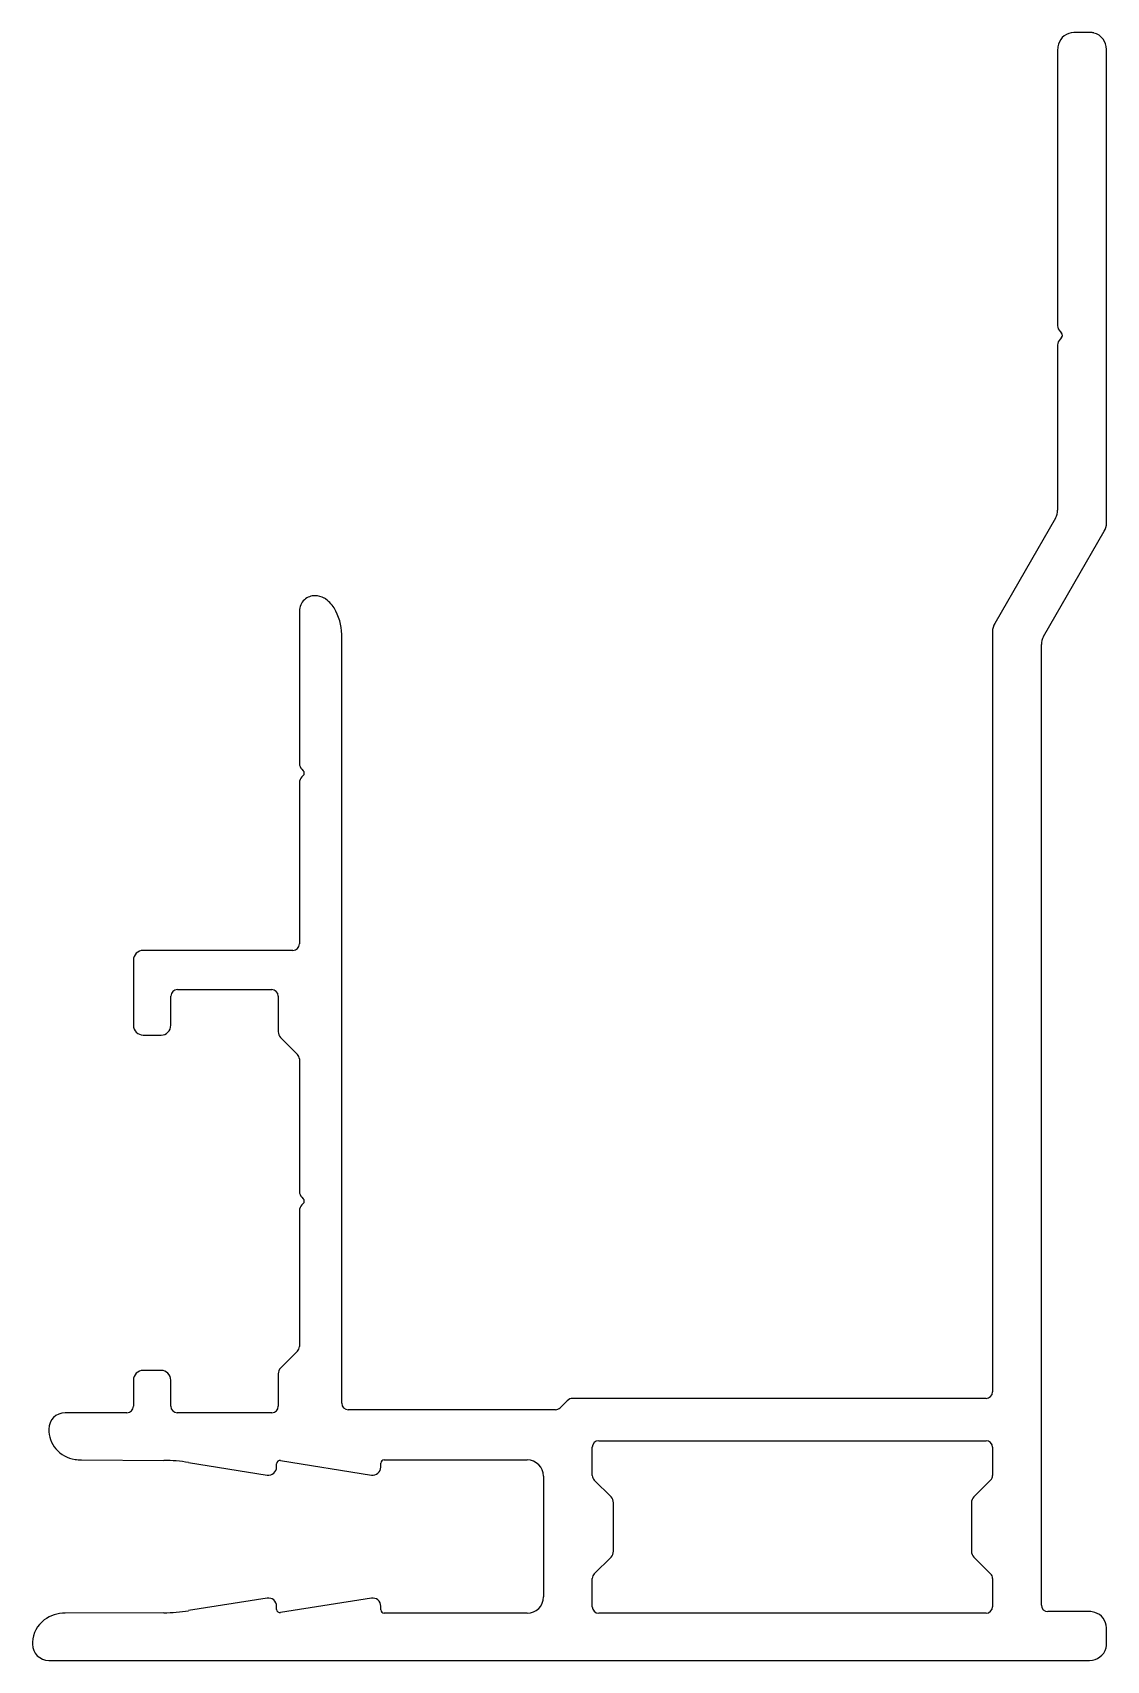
# Model space of a CAD drawing. Extents: x 0.8 to 33.8, y 0.8 to 50.8.
import ezdxf

# ---------------------------------------------------------------- set-up
doc = ezdxf.new("R2010")
doc.units = 0
doc.layers.get('0').update_dxf_attribs({"linetype": 'CONTINUOUS'})

msp = doc.modelspace()

# ---------------------------------------------------------------- linework, layer by layer
for p, q in [((33.286, 50.795), (32.786, 50.795)), ((32.286, 50.275), (32.286, 41.79)), ((33.786, 35.728), (33.786, 50.275)), ((32.359, 41.613), (32.407, 41.566)), ((32.286, 41.2), (32.286, 36.129)), ((32.407, 41.424), (32.359, 41.377)), ((32.219, 35.879), (30.352, 32.647)), ((31.852, 32.245), (33.719, 35.478)), ((8.987, 33.025), (8.986, 33)), ((8.986, 33), (8.986, 28.344)), ((10.286, 8.695), (10.286, 32.307)), ((30.285, 32.397), (30.285, 9.045)), ((31.785, 2.495), (31.785, 31.995)), ((9.059, 28.167), (9.107, 28.119)), ((8.986, 27.753), (8.986, 22.802)), ((9.107, 27.978), (9.059, 27.93)), ((8.786, 22.602), (4.186, 22.602)), ((3.886, 22.302), (3.886, 20.302)), ((5.036, 20.302), (5.036, 21.202)), ((5.236, 21.402), (8.136, 21.402)), ((8.336, 21.202), (8.336, 20.106)), ((4.186, 20.002), (4.736, 20.002)), ((8.409, 19.929), (8.928, 19.411)), ((8.986, 19.269), (8.986, 15.198)), ((9.059, 15.021), (9.107, 14.973)), ((8.986, 14.608), (8.986, 10.435)), ((9.107, 14.832), (9.059, 14.784)), ((8.927, 10.294), (8.409, 9.776)), ((4.736, 9.702), (4.186, 9.702)), ((8.336, 9.599), (8.336, 8.603)), ((3.886, 9.402), (3.886, 8.603)), ((5.036, 8.603), (5.036, 9.402)), ((17.214, 8.772), (16.996, 8.554)), ((30.085, 8.845), (17.391, 8.845)), ((3.686, 8.403), (1.786, 8.403)), ((8.143, 8.403), (5.23, 8.403)), ((16.855, 8.495), (10.486, 8.495)), ((18.186, 7.545), (30.085, 7.545)), ((17.986, 6.478), (17.986, 7.345)), ((30.285, 7.345), (30.285, 6.477)), ((2.29, 6.953), (4.821, 6.937)), ((5.581, 6.874), (7.998, 6.489)), ((8.287, 6.736), (8.287, 6.836)), ((8.403, 6.935), (11.197, 6.489)), ((11.487, 6.736), (11.487, 6.853)), ((11.587, 6.953), (15.986, 6.953)), ((16.486, 6.453), (16.486, 2.745)), ((18.563, 5.818), (18.045, 6.336)), ((30.227, 6.336), (29.709, 5.818)), ((18.636, 4.148), (18.636, 5.641)), ((29.636, 5.641), (29.636, 4.148)), ((18.045, 3.454), (18.563, 3.972)), ((29.709, 3.972), (30.227, 3.454)), ((17.986, 2.445), (17.986, 3.312)), ((30.285, 3.313), (30.285, 2.445)), ((7.998, 2.709), (5.581, 2.324)), ((11.197, 2.709), (8.403, 2.264)), ((4.821, 2.262), (1.79, 2.245)), ((8.287, 2.362), (8.287, 2.462)), ((11.487, 2.345), (11.487, 2.462)), ((15.986, 2.245), (11.587, 2.245)), ((30.085, 2.245), (18.186, 2.245)), ((33.266, 2.295), (31.985, 2.295)), ((33.786, 1.295), (33.786, 1.795)), ((0.788, 1.356), (0.787, 1.295)), ((1.287, 0.795), (33.266, 0.795))]:
    msp.add_line(p, q)
for centre, radius, start, end in [((32.793, 50.291), 0.504, 90.8386, 163.5189), ((33.286, 50.316), 0.479, 76.2564, 90.024), ((33.268, 50.28), 0.518, 359.4002, 75.247), ((32.821, 50.275), 0.535, 162.7906, 180.0528), ((32.536, 41.79), 0.25, 180, 225.0084), ((32.335, 41.495), 0.1, 315.2218, 44.7782), ((32.536, 41.2), 0.25, 134.9916, 180), ((31.806, 36.124), 0.479, 329.3402, 0.655), ((33.307, 35.722), 0.479, 329.3229, 0.6764), ((9.479, 33.019), 0.492, 133.505, 179.2426), ((9.456, 33.014), 0.481, 88.2601, 131.1696), ((9.469, 32.931), 0.564, 59.8076, 89.8233), ((9.293, 32.66), 0.887, 31.3259, 58.7415), ((8.711, 32.292), 1.575, 0.5344, 31.7567), ((30.765, 32.402), 0.48, 149.3492, 180.6461), ((32.264, 32.001), 0.479, 149.3199, 180.6794), ((9.236, 28.344), 0.25, 180, 225.0084), ((9.036, 28.049), 0.1, 315.175, 44.825), ((9.236, 27.753), 0.25, 134.9916, 180), ((4.187, 22.302), 0.301, 90.1532, 179.8536), ((8.786, 22.803), 0.2, 270.1368, 359.8733), ((5.236, 21.202), 0.2, 90.098, 179.9121), ((8.136, 21.202), 0.2, 0.1073, 89.8826), ((4.187, 20.303), 0.301, 180.1301, 269.8699), ((4.736, 20.303), 0.301, 270.1162, 359.8771), ((8.586, 20.106), 0.25, 180, 225.0038), ((8.793, 19.272), 0.193, 359.1335, 45.8565), ((9.236, 15.198), 0.25, 180, 225.0084), ((9.236, 14.608), 0.25, 135, 180), ((9.036, 14.903), 0.1, 315.175, 44.825), ((8.792, 10.433), 0.194, 314.2427, 0.7673), ((4.187, 9.402), 0.301, 90.1316, 179.8752), ((4.735, 9.402), 0.301, 0.1306, 89.8694), ((8.586, 9.599), 0.25, 134.9886, 180), ((30.085, 9.046), 0.201, 270.2059, 359.7941), ((3.686, 8.603), 0.2, 270.1073, 359.8826), ((5.236, 8.603), 0.2, 180.0828, 268.2033), ((8.136, 8.603), 0.2, 272.0296, 359.8616), ((10.487, 8.696), 0.2, 180.1152, 269.8848), ((16.857, 8.689), 0.194, 269.2249, 315.7954), ((17.391, 8.595), 0.25, 90, 135.0043), ((1.787, 7.902), 0.501, 90.1253, 179.8787), ((2.206, 7.887), 0.92, 178.9983, 220.348), ((18.187, 7.344), 0.2, 90.1044, 179.9057), ((30.085, 7.344), 0.2, 0.0879, 89.902), ((2.245, 7.948), 0.99, 221.5847, 261.0802), ((2.295, 8.149), 1.196, 260.2234, 269.7704), ((4.814, 2.183), 4.754, 80.7132, 89.9154), ((8.037, 6.736), 0.25, 260.9437, 0.022), ((8.387, 6.836), 0.0998, 80.7854, 180.1551), ((11.237, 6.736), 0.25, 260.9433, 0.0207), ((11.587, 6.853), 0.1, 90.0952, 179.9048), ((15.985, 6.452), 0.501, 0.1141, 89.8859), ((18.18, 6.475), 0.193, 179.1898, 225.8305), ((30.092, 6.475), 0.193, 314.1618, 0.828), ((18.386, 5.641), 0.25, 0, 45.0019), ((29.886, 5.641), 0.25, 134.9981, 180), ((18.386, 4.148), 0.25, 314.9943, 0), ((29.886, 4.148), 0.25, 180, 225.0057), ((18.18, 3.315), 0.193, 134.161, 180.849), ((30.092, 3.315), 0.193, 359.1408, 45.8492), ((8.037, 2.462), 0.25, 359.978, 99.0563), ((11.237, 2.462), 0.25, 359.9793, 99.0567), ((15.985, 2.746), 0.501, 270.1063, 359.8937), ((1.688, 1.319), 0.901, 126.8364, 177.6538), ((1.779, 1.172), 1.073, 89.3956, 125.9992), ((4.814, 7.015), 4.754, 270.0846, 279.2868), ((8.387, 2.362), 0.0997, 179.7825, 279.277), ((11.587, 2.345), 0.1, 180.1081, 269.8919), ((18.187, 2.446), 0.2, 180.0958, 269.9042), ((30.085, 2.446), 0.2, 270.0893, 359.9107), ((31.986, 2.496), 0.2, 180.0958, 269.9042), ((33.266, 1.76), 0.535, 72.8003, 90.0537), ((33.282, 1.788), 0.504, 0.8272, 73.5309), ((1.287, 1.296), 0.501, 180.1057, 269.8902), ((33.271, 1.313), 0.518, 269.3876, 345.2548), ((33.306, 1.295), 0.48, 346.2634, 0.0252)]:
    msp.add_arc(centre, radius, start, end)

doc.saveas('drawing.dxf')
